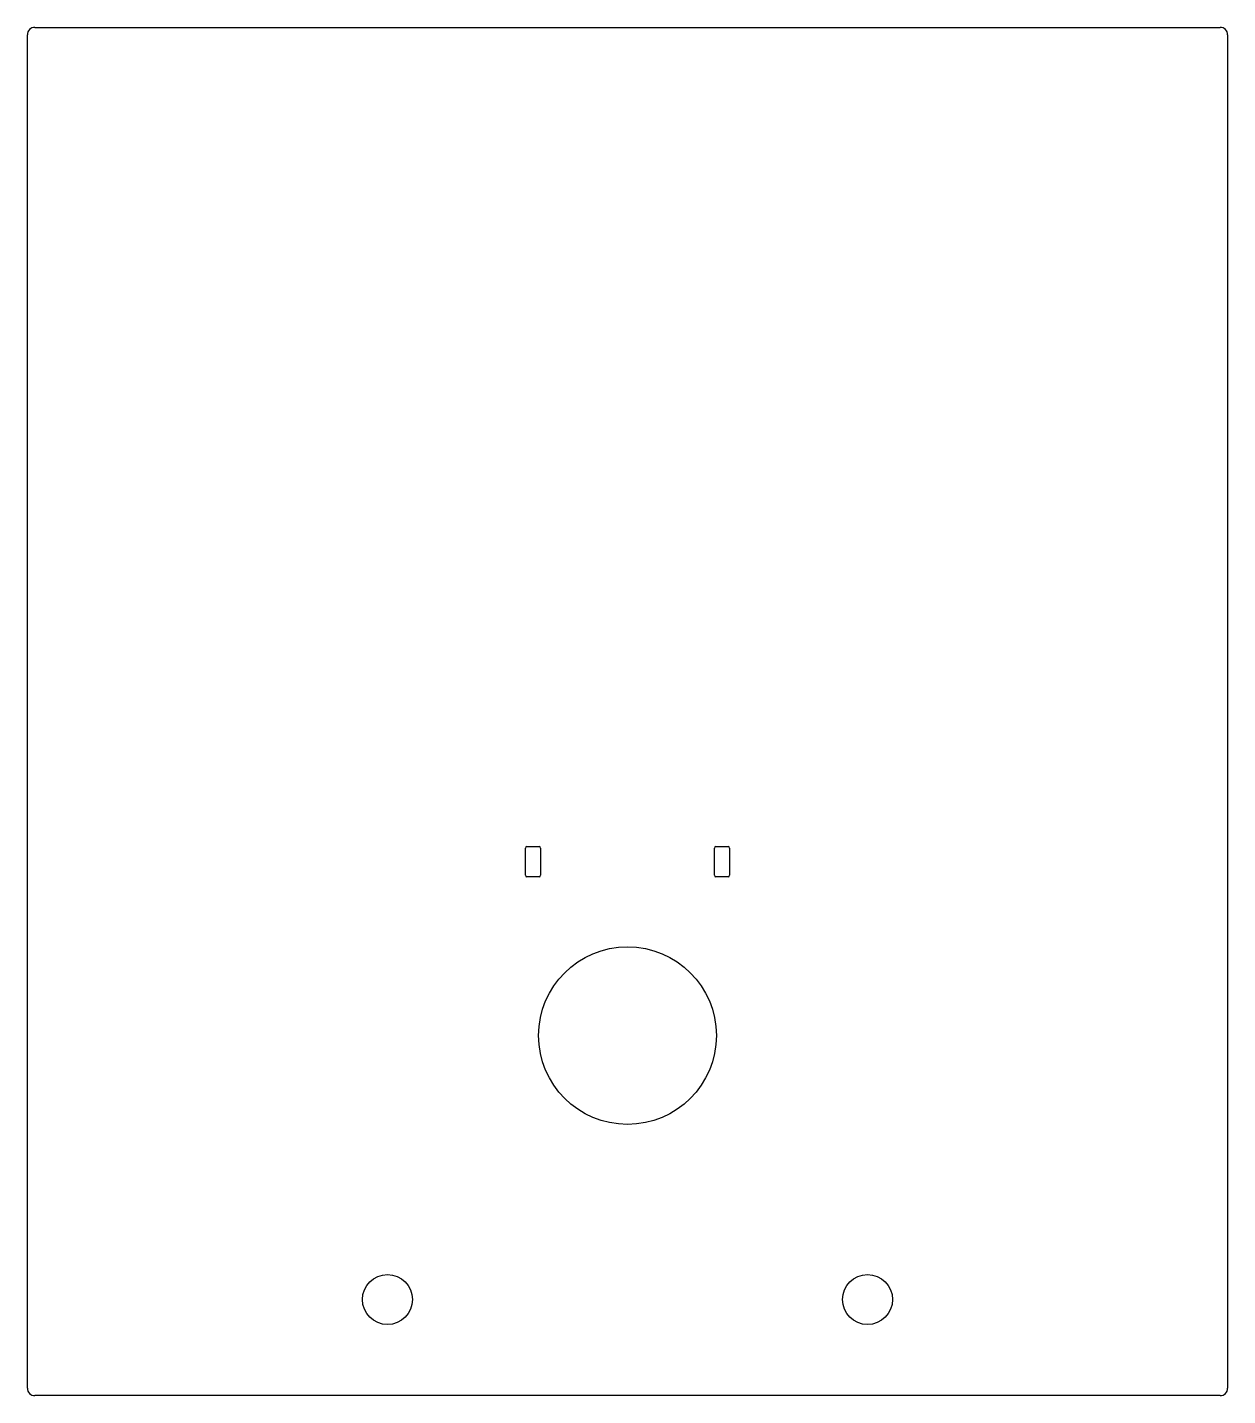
# Model space of a CAD drawing. Header units: millimetres. Extents: x -79 to 79, y -90 to 90.
import ezdxf

# ---------------------------------------------------------------- set-up
doc = ezdxf.new("R2010")
doc.units = ezdxf.units.MM
doc.layers.add('Sketch', color=7, linetype='CONTINUOUS')

msp = doc.modelspace()

# ---------------------------------------------------------------- linework, layer by layer
at = {"layer": 'Sketch'}
for p, q in [((-78.375, 90.4875), (78.375, 90.4875)), ((-79.375, -89.4875), (-79.375, 89.4875)), ((79.375, 89.4875), (79.375, -89.4875)), ((-13.5, -21.6625), (-13.5, -18.0625)), ((-13.3, -17.8625), (-11.7, -17.8625)), ((-11.5, -18.0625), (-11.5, -21.6625)), ((11.5, -21.6625), (11.5, -18.0625)), ((11.7, -17.8625), (13.3, -17.8625)), ((13.5, -18.0625), (13.5, -21.6625)), ((-11.7, -21.8625), (-13.3, -21.8625)), ((13.3, -21.8625), (11.7, -21.8625)), ((78.375, -90.4875), (-78.375, -90.4875))]:
    msp.add_line(p, q, dxfattribs=at)
for centre, radius in [((0, -42.8625), 11.75), ((-31.75, -77.7875), 3.302), ((31.75, -77.7875), 3.302)]:
    msp.add_circle(centre, radius, dxfattribs=at)
for centre, radius, start, end in [((-78.375, 89.4875), 1, 90, 180), ((78.375, 89.4875), 1, 0, 90), ((-13.3, -18.0625), 0.2, 90, 180), ((-11.7, -18.0625), 0.2, 0, 90), ((11.7, -18.0625), 0.2, 90, 180), ((13.3, -18.0625), 0.2, 0, 90), ((-13.3, -21.6625), 0.2, 180, -90), ((-11.7, -21.6625), 0.2, -90, 0), ((11.7, -21.6625), 0.2, 180, -90), ((13.3, -21.6625), 0.2, -90, 0), ((-78.375, -89.4875), 1, 180, -90), ((78.375, -89.4875), 1, -90, 0)]:
    msp.add_arc(centre, radius, start, end, dxfattribs=at)

doc.saveas('drawing.dxf')
